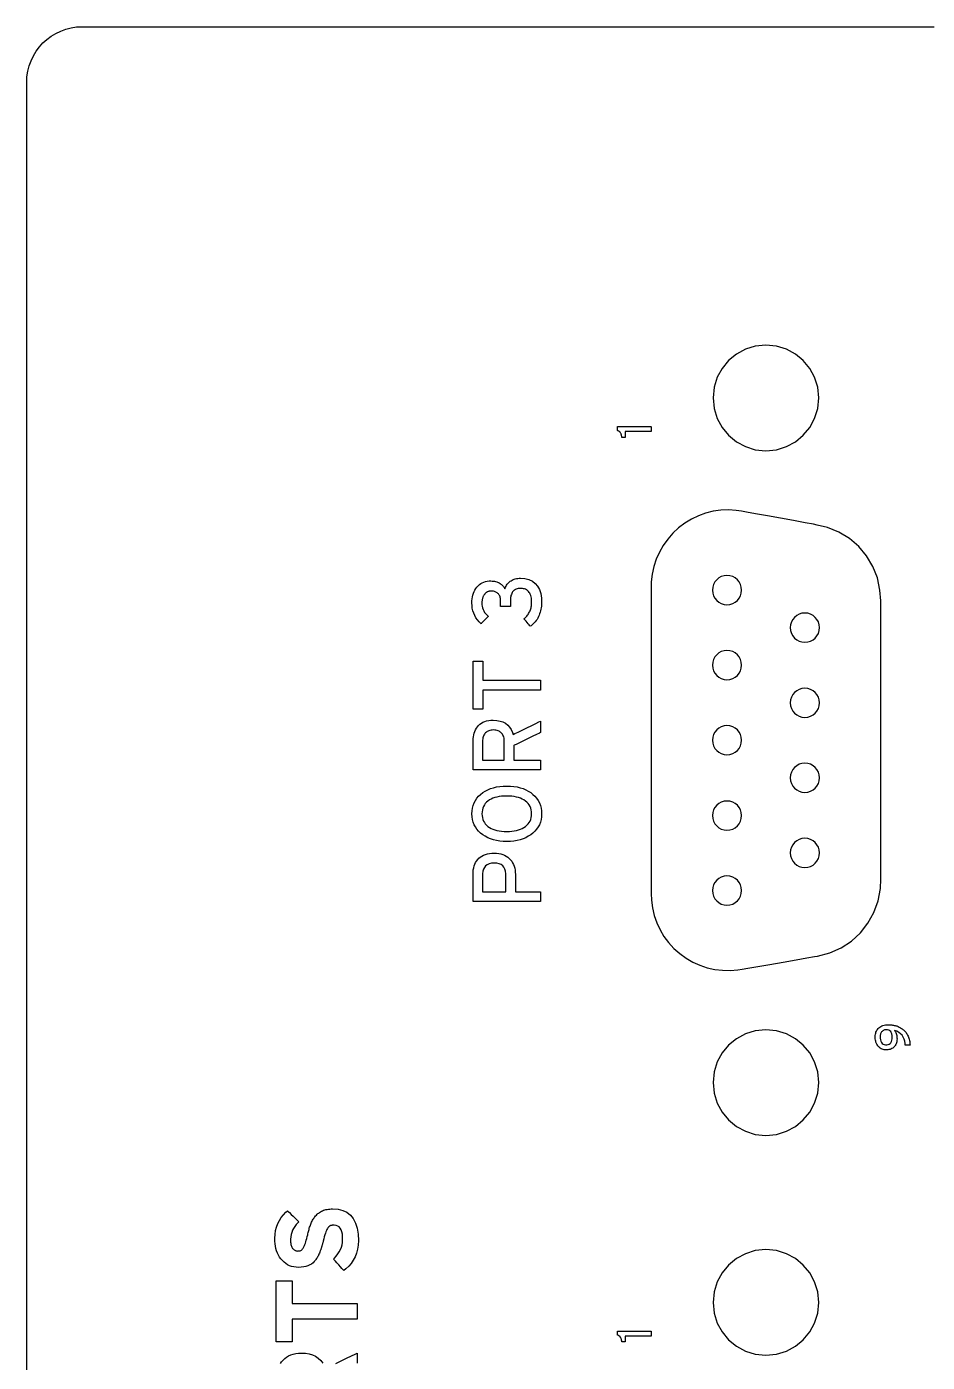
# Model space of a CAD drawing. Extents: x 1 to 47.7, y 0.2 to 35.
# Drawn here: x 31.778 to 33.073, y 17.591 to 19.51 of the extents above; entities that cross this region are included whole.
import ezdxf

# ---------------------------------------------------------------- set-up
doc = ezdxf.new("R2010")
doc.units = 0
doc.header["$MEASUREMENT"] = 0
doc.layers.add('8_0_____DWG', color=7, linetype='CONTINUOUS')

msp = doc.modelspace()

# ---------------------------------------------------------------- linework, layer by layer
at = {"layer": '8_0_____DWG'}
for points in [[(31.778, 17.536), (31.778, 17.6013), (31.778, 17.6656), (31.778, 17.7291), (31.778, 17.7915), (31.778, 17.8531), (31.778, 17.9136), (31.778, 17.9731), (31.778, 18.0317), (31.778, 18.0892), (31.778, 18.1457), (31.778, 18.2011), (31.778, 18.2555), (31.778, 18.3089), (31.778, 18.3612), (31.778, 18.4123), (31.778, 18.4624), (31.778, 18.5114), (31.778, 18.5592), (31.778, 18.6059), (31.778, 18.6515), (31.778, 18.6959), (31.778, 18.7391), (31.778, 18.7811), (31.778, 18.822), (31.778, 18.8616), (31.778, 18.9), (31.778, 18.9372), (31.778, 18.9731), (31.778, 19.0078), (31.778, 19.0411), (31.778, 19.0733), (31.778, 19.1041), (31.778, 19.1336), (31.778, 19.1618), (31.778, 19.1886), (31.778, 19.2141), (31.778, 19.2383), (31.778, 19.2611), (31.778, 19.2825), (31.778, 19.3025), (31.778, 19.3211), (31.778, 19.3383), (31.778, 19.354), (31.778, 19.3683), (31.778, 19.3812), (31.778, 19.3926), (31.778, 19.4025), (31.778, 19.4109), (31.778, 19.4178), (31.778, 19.4232), (31.778, 19.4271), (31.778, 19.4294), (31.778, 19.4302), (31.7784, 19.4384), (31.7796, 19.4463), (31.7816, 19.454), (31.7843, 19.4613), (31.7877, 19.4683), (31.7917, 19.4749), (31.7963, 19.4811), (31.8014, 19.4868), (31.8071, 19.4919), (31.8133, 19.4965), (31.8199, 19.5006), (31.8269, 19.5039), (31.8342, 19.5066), (31.8419, 19.5086), (31.8498, 19.5098), (31.858, 19.5102), (31.8584, 19.5102), (31.8595, 19.5102), (31.8614, 19.5102), (31.864, 19.5102), (31.8674, 19.5102), (31.8715, 19.5102), (31.8763, 19.5102), (31.8818, 19.5102), (31.8881, 19.5102), (31.895, 19.5102), (31.9027, 19.5102), (31.911, 19.5102), (31.92, 19.5102), (31.9298, 19.5102), (31.9401, 19.5102), (31.9512, 19.5102), (31.9629, 19.5102), (31.9753, 19.5102), (31.9884, 19.5102), (32.0021, 19.5102), (32.0164, 19.5102), (32.0314, 19.5102), (32.047, 19.5102), (32.0632, 19.5102), (32.08, 19.5102), (32.0975, 19.5102), (32.1155, 19.5102), (32.1342, 19.5102), (32.1534, 19.5102), (32.1732, 19.5102), (32.1937, 19.5102), (32.2146, 19.5102), (32.2362, 19.5102), (32.2583, 19.5102), (32.281, 19.5102), (32.3042, 19.5102), (32.3523, 19.5102), (32.4026, 19.5102), (32.4549, 19.5102), (32.5093, 19.5102), (32.5657, 19.5102), (32.624, 19.5102), (32.6842, 19.5102), (32.7462, 19.5102), (32.8101, 19.5102), (32.8757, 19.5102), (32.9431, 19.5102), (33.0121, 19.5102), (33.0827, 19.5102)], [(32.434, 18.5708), (32.517, 18.5708), (32.517, 18.5567), (32.434, 18.5567), (32.434, 18.5293), (32.4198, 18.5293), (32.4198, 18.5983), (32.434, 18.5983), (32.434, 18.5708)], [(32.1595, 17.6751), (32.2532, 17.6751), (32.2532, 17.6525), (32.1595, 17.6525), (32.1595, 17.62), (32.1366, 17.62), (32.1366, 17.7075), (32.1595, 17.7075), (32.1595, 17.6751)], [(32.1428, 17.5887), (32.1446, 17.5914), (32.1467, 17.5939), (32.1491, 17.5962), (32.1518, 17.5981), (32.1547, 17.5998), (32.1579, 17.6012), (32.1613, 17.6023), (32.165, 17.6031), (32.1689, 17.6036), (32.1731, 17.6039), (32.1788, 17.6036), (32.1841, 17.6028), (32.189, 17.6014), (32.1934, 17.5993), (32.1973, 17.5967), (32.2008, 17.5934), (32.2038, 17.5896)], [(32.2225, 17.5888), (32.2302, 17.5926), (32.2379, 17.5964), (32.2449, 17.5998), (32.2502, 17.6024), (32.253, 17.6038), (32.2532, 17.6035), (32.2532, 17.6014), (32.2532, 17.5981), (32.2532, 17.5939), (32.2532, 17.5894)]]:
    msp.add_lwpolyline(points, dxfattribs=at)
for points in [[(32.841, 19.0527), (32.8257, 19.0512), (32.8114, 19.0467), (32.7985, 19.0397), (32.7873, 19.0304), (32.778, 19.0192), (32.771, 19.0063), (32.7666, 18.992), (32.765, 18.9767), (32.7666, 18.9614), (32.771, 18.9471), (32.778, 18.9342), (32.7873, 18.923), (32.7985, 18.9137), (32.8114, 18.9067), (32.8257, 18.9023), (32.841, 18.9007), (32.8563, 18.9023), (32.8706, 18.9067), (32.8835, 18.9137), (32.8947, 18.923), (32.904, 18.9342), (32.911, 18.9471), (32.9155, 18.9614), (32.917, 18.9767), (32.9155, 18.992), (32.911, 19.0063), (32.904, 19.0192), (32.8947, 19.0304), (32.8835, 19.0397), (32.8706, 19.0467), (32.8563, 19.0512)], [(32.676, 18.9283), (32.6745, 18.9283), (32.6708, 18.9283), (32.6653, 18.9283), (32.659, 18.9283), (32.6525, 18.9283), (32.6465, 18.9283), (32.6418, 18.9283), (32.6391, 18.9283), (32.6387, 18.9282), (32.6387, 18.9276), (32.6387, 18.9266), (32.6387, 18.9252), (32.6387, 18.9238), (32.6387, 18.9224), (32.6387, 18.9211), (32.6387, 18.9203), (32.6387, 18.92), (32.6385, 18.92), (32.638, 18.92), (32.6373, 18.92), (32.6364, 18.92), (32.6355, 18.92), (32.6347, 18.92), (32.6341, 18.92), (32.6337, 18.92), (32.6336, 18.9204), (32.6336, 18.9212), (32.6334, 18.9221), (32.6333, 18.9229), (32.6331, 18.9236), (32.6328, 18.9243), (32.6326, 18.925), (32.6323, 18.9257), (32.632, 18.9263), (32.6316, 18.9269), (32.6312, 18.9275), (32.6308, 18.928), (32.6303, 18.9284), (32.6297, 18.9288), (32.6291, 18.9291), (32.6285, 18.9294), (32.6278, 18.9296), (32.6274, 18.9297), (32.6274, 18.9301), (32.6274, 18.9309), (32.6274, 18.9318), (32.6274, 18.9328), (32.6274, 18.9337), (32.6274, 18.9346), (32.6274, 18.9352), (32.6274, 18.9354), (32.6292, 18.9354), (32.6342, 18.9354), (32.6413, 18.9354), (32.6495, 18.9354), (32.658, 18.9354), (32.6658, 18.9354), (32.672, 18.9354), (32.6755, 18.9354), (32.676, 18.9353), (32.676, 18.9348), (32.676, 18.9339), (32.676, 18.9328), (32.676, 18.9315), (32.676, 18.9303), (32.676, 18.9293), (32.676, 18.9286)], [(32.9151, 18.1744), (32.9328, 18.179), (32.9492, 18.1864), (32.9639, 18.1961), (32.9768, 18.208), (32.9876, 18.2218), (32.9962, 18.2372), (33.0022, 18.2539), (33.0055, 18.2717), (33.006, 18.2852), (33.006, 18.3113), (33.006, 18.3593), (33.006, 18.4219), (33.006, 18.4912), (33.006, 18.5598), (33.006, 18.6201), (33.006, 18.6644), (33.006, 18.6851), (33.005, 18.7004), (33.0012, 18.7179), (32.9946, 18.7344), (32.9856, 18.7495), (32.9744, 18.7629), (32.9611, 18.7744), (32.946, 18.7837), (32.9294, 18.7905), (32.9149, 18.794), (32.9093, 18.7951), (32.8972, 18.7973), (32.8807, 18.8003), (32.862, 18.8037), (32.8431, 18.8071), (32.826, 18.8102), (32.8129, 18.8126), (32.8058, 18.8139), (32.7984, 18.815), (32.7872, 18.8157), (32.7761, 18.8153), (32.7651, 18.8137), (32.7543, 18.811), (32.7439, 18.8073), (32.7339, 18.8025), (32.7243, 18.7967), (32.7153, 18.7899), (32.707, 18.7823), (32.6997, 18.7739), (32.6932, 18.7648), (32.6878, 18.7552), (32.6833, 18.745), (32.6798, 18.7345), (32.6775, 18.7236), (32.6762, 18.7125), (32.676, 18.7029), (32.676, 18.6744), (32.676, 18.6216), (32.676, 18.5531), (32.676, 18.477), (32.676, 18.4017), (32.676, 18.3357), (32.676, 18.2871), (32.676, 18.2644), (32.6764, 18.2547), (32.6779, 18.2436), (32.6804, 18.2328), (32.6841, 18.2223), (32.6888, 18.2122), (32.6944, 18.2027), (32.7011, 18.1938), (32.7086, 18.1855), (32.717, 18.178), (32.7262, 18.1714), (32.7358, 18.1658), (32.746, 18.1612), (32.7565, 18.1577), (32.7673, 18.1553), (32.7783, 18.154), (32.7894, 18.1538), (32.8006, 18.1547), (32.8066, 18.1556), (32.8151, 18.1571), (32.8292, 18.1595), (32.8468, 18.1626), (32.8658, 18.1659), (32.8843, 18.169), (32.9, 18.1718), (32.911, 18.1737)], [(32.4881, 18.7176), (32.4945, 18.717), (32.5002, 18.7156), (32.5051, 18.7133), (32.5093, 18.7101), (32.5126, 18.7061), (32.5153, 18.7011), (32.5171, 18.6954), (32.5182, 18.6887), (32.5185, 18.682), (32.5184, 18.6797), (32.5182, 18.6774), (32.5179, 18.6752), (32.5175, 18.673), (32.517, 18.6708), (32.5163, 18.6686), (32.5156, 18.6665), (32.5148, 18.6644), (32.5139, 18.6623), (32.5129, 18.6603), (32.5118, 18.6584), (32.5106, 18.6566), (32.5093, 18.6549), (32.5079, 18.6533), (32.5065, 18.6518), (32.505, 18.6504), (32.5034, 18.6491), (32.5023, 18.6485), (32.5017, 18.6491), (32.5007, 18.6504), (32.4993, 18.652), (32.4977, 18.6538), (32.4961, 18.6556), (32.4947, 18.6572), (32.4936, 18.6584), (32.4931, 18.6591), (32.4937, 18.6598), (32.4949, 18.6608), (32.496, 18.662), (32.497, 18.6631), (32.498, 18.6643), (32.4989, 18.6655), (32.4997, 18.6668), (32.5005, 18.6681), (32.5012, 18.6694), (32.5018, 18.6708), (32.5023, 18.6722), (32.5028, 18.6736), (32.5032, 18.675), (32.5035, 18.6764), (32.5038, 18.6778), (32.504, 18.6793), (32.5041, 18.6807), (32.5041, 18.6821), (32.5041, 18.6844), (32.5039, 18.6868), (32.5037, 18.6889), (32.5033, 18.6909), (32.5028, 18.6927), (32.5022, 18.6944), (32.5015, 18.6959), (32.5007, 18.6972), (32.4998, 18.6983), (32.4988, 18.6993), (32.4977, 18.7002), (32.4966, 18.7009), (32.4954, 18.7016), (32.494, 18.7021), (32.4926, 18.7025), (32.4911, 18.7027), (32.4895, 18.7029), (32.4878, 18.7029), (32.4862, 18.7028), (32.4847, 18.7026), (32.4832, 18.7023), (32.4819, 18.7018), (32.4807, 18.7013), (32.4795, 18.7006), (32.4785, 18.6998), (32.4775, 18.6989), (32.4767, 18.6979), (32.476, 18.6968), (32.4754, 18.6956), (32.4749, 18.6943), (32.4744, 18.6929), (32.474, 18.6915), (32.4738, 18.69), (32.4736, 18.6885), (32.4735, 18.6868), (32.4735, 18.6858), (32.4735, 18.6852), (32.4735, 18.6842), (32.4735, 18.6829), (32.4735, 18.6814), (32.4735, 18.68), (32.4735, 18.6787), (32.4735, 18.6776), (32.4735, 18.6771), (32.4733, 18.677), (32.4723, 18.677), (32.4706, 18.677), (32.4685, 18.677), (32.4661, 18.677), (32.4638, 18.677), (32.4617, 18.677), (32.4602, 18.677), (32.4594, 18.677), (32.4594, 18.6772), (32.4594, 18.6779), (32.4594, 18.679), (32.4594, 18.6803), (32.4594, 18.6818), (32.4594, 18.6832), (32.4594, 18.6844), (32.4594, 18.6853), (32.4594, 18.6857), (32.4593, 18.687), (32.4592, 18.6884), (32.459, 18.6897), (32.4586, 18.6909), (32.4582, 18.6921), (32.4576, 18.6931), (32.457, 18.6941), (32.4562, 18.695), (32.4554, 18.6958), (32.4545, 18.6965), (32.4536, 18.6971), (32.4526, 18.6976), (32.4516, 18.6981), (32.4505, 18.6984), (32.4494, 18.6987), (32.4483, 18.6989), (32.4471, 18.699), (32.4459, 18.699), (32.4455, 18.699), (32.445, 18.699), (32.4445, 18.6989), (32.444, 18.6989), (32.4435, 18.6988), (32.443, 18.6987), (32.4424, 18.6986), (32.4419, 18.6985), (32.4414, 18.6983), (32.4408, 18.6981), (32.4403, 18.6978), (32.4398, 18.6975), (32.4393, 18.6972), (32.4388, 18.6969), (32.4384, 18.6965), (32.4379, 18.6961), (32.4375, 18.6957), (32.437, 18.6952), (32.4366, 18.6947), (32.4361, 18.6942), (32.4357, 18.6936), (32.4353, 18.693), (32.4349, 18.6924), (32.4346, 18.6918), (32.4343, 18.6911), (32.4339, 18.6903), (32.4337, 18.6896), (32.4334, 18.6887), (32.4332, 18.6878), (32.433, 18.6869), (32.4329, 18.6859), (32.4328, 18.6849), (32.4327, 18.6839), (32.4326, 18.6828), (32.4326, 18.6816), (32.4327, 18.6795), (32.433, 18.6772), (32.4335, 18.6749), (32.4342, 18.6727), (32.4352, 18.6706), (32.4364, 18.6685), (32.4378, 18.6666), (32.4395, 18.6647), (32.4414, 18.6629), (32.4414, 18.6624), (32.4405, 18.6615), (32.4391, 18.6601), (32.4375, 18.6584), (32.4358, 18.6567), (32.4341, 18.655), (32.4327, 18.6536), (32.4317, 18.6526), (32.4314, 18.6522), (32.4286, 18.6549), (32.4261, 18.6578), (32.424, 18.6608), (32.4222, 18.664), (32.4208, 18.6673), (32.4196, 18.6707), (32.4188, 18.6744), (32.4184, 18.6781), (32.4182, 18.6819), (32.4183, 18.6849), (32.4186, 18.6879), (32.4191, 18.6906), (32.4197, 18.6933), (32.4205, 18.6959), (32.4215, 18.6983), (32.4226, 18.7006), (32.4239, 18.7028), (32.4254, 18.7049), (32.4271, 18.7068), (32.4289, 18.7084), (32.4309, 18.7099), (32.433, 18.7111), (32.4353, 18.712), (32.4377, 18.7128), (32.4403, 18.7133), (32.443, 18.7136), (32.4454, 18.7136), (32.4473, 18.7135), (32.449, 18.7133), (32.4507, 18.7131), (32.4523, 18.7127), (32.4538, 18.7123), (32.4551, 18.7119), (32.4564, 18.7113), (32.4576, 18.7107), (32.4587, 18.71), (32.4598, 18.7092), (32.4608, 18.7084), (32.4617, 18.7075), (32.4626, 18.7066), (32.4635, 18.7057), (32.4643, 18.7047), (32.465, 18.7036), (32.4657, 18.7025), (32.4662, 18.7033), (32.4667, 18.7048), (32.4673, 18.7062), (32.4681, 18.7075), (32.4689, 18.7088), (32.4698, 18.71), (32.4708, 18.7111), (32.472, 18.7121), (32.4732, 18.7131), (32.4745, 18.714), (32.4759, 18.7148), (32.4773, 18.7155), (32.4789, 18.7161), (32.4806, 18.7166), (32.4823, 18.717), (32.4841, 18.7173), (32.4861, 18.7175)], [(32.785, 18.7215), (32.7808, 18.7211), (32.7768, 18.7199), (32.7733, 18.7179), (32.7702, 18.7154), (32.7676, 18.7123), (32.7657, 18.7087), (32.7644, 18.7048), (32.764, 18.7005), (32.7644, 18.6963), (32.7657, 18.6924), (32.7676, 18.6888), (32.7702, 18.6857), (32.7733, 18.6831), (32.7768, 18.6812), (32.7808, 18.6799), (32.785, 18.6795), (32.7892, 18.6799), (32.7932, 18.6812), (32.7967, 18.6831), (32.7999, 18.6857), (32.8024, 18.6888), (32.8044, 18.6924), (32.8056, 18.6963), (32.806, 18.7005), (32.8056, 18.7048), (32.8044, 18.7087), (32.8024, 18.7123), (32.7999, 18.7154), (32.7967, 18.7179), (32.7932, 18.7199), (32.7892, 18.7211)], [(32.897, 18.6675), (32.8928, 18.6671), (32.8888, 18.6658), (32.8853, 18.6639), (32.8822, 18.6613), (32.8796, 18.6582), (32.8777, 18.6547), (32.8764, 18.6507), (32.876, 18.6465), (32.8764, 18.6423), (32.8777, 18.6383), (32.8796, 18.6348), (32.8822, 18.6316), (32.8853, 18.6291), (32.8888, 18.6272), (32.8928, 18.6259), (32.897, 18.6255), (32.9012, 18.6259), (32.9052, 18.6272), (32.9087, 18.6291), (32.9119, 18.6316), (32.9144, 18.6348), (32.9164, 18.6383), (32.9176, 18.6423), (32.918, 18.6465), (32.9176, 18.6507), (32.9164, 18.6547), (32.9144, 18.6582), (32.9119, 18.6613), (32.9087, 18.6639), (32.9052, 18.6658), (32.9012, 18.6671)], [(32.785, 18.6137), (32.7808, 18.6133), (32.7768, 18.6121), (32.7733, 18.6101), (32.7702, 18.6075), (32.7676, 18.6044), (32.7657, 18.6009), (32.7644, 18.5969), (32.764, 18.5927), (32.7644, 18.5885), (32.7657, 18.5845), (32.7676, 18.5809), (32.7702, 18.5778), (32.7733, 18.5753), (32.7768, 18.5733), (32.7808, 18.5721), (32.785, 18.5717), (32.7892, 18.5721), (32.7932, 18.5733), (32.7967, 18.5753), (32.7999, 18.5778), (32.8024, 18.5809), (32.8044, 18.5845), (32.8056, 18.5885), (32.806, 18.5927), (32.8056, 18.5969), (32.8044, 18.6009), (32.8024, 18.6044), (32.7999, 18.6075), (32.7967, 18.6101), (32.7932, 18.6121), (32.7892, 18.6133)], [(32.897, 18.5594), (32.8928, 18.559), (32.8888, 18.5578), (32.8853, 18.5558), (32.8822, 18.5533), (32.8796, 18.5502), (32.8777, 18.5466), (32.8764, 18.5427), (32.876, 18.5384), (32.8764, 18.5342), (32.8777, 18.5302), (32.8796, 18.5267), (32.8822, 18.5236), (32.8853, 18.521), (32.8888, 18.5191), (32.8928, 18.5178), (32.897, 18.5174), (32.9012, 18.5178), (32.9052, 18.5191), (32.9087, 18.521), (32.9119, 18.5236), (32.9144, 18.5267), (32.9164, 18.5302), (32.9176, 18.5342), (32.918, 18.5384), (32.9176, 18.5427), (32.9164, 18.5466), (32.9144, 18.5502), (32.9119, 18.5533), (32.9087, 18.5558), (32.9052, 18.5578), (32.9012, 18.559)], [(32.4488, 18.5136), (32.454, 18.5132), (32.4587, 18.5123), (32.4628, 18.5109), (32.4665, 18.509), (32.4697, 18.5065), (32.4724, 18.5034), (32.4747, 18.4999), (32.4764, 18.4958), (32.4774, 18.493), (32.4799, 18.4942), (32.4845, 18.4964), (32.4906, 18.4993), (32.4974, 18.5026), (32.5042, 18.5059), (32.5101, 18.5088), (32.5146, 18.511), (32.5168, 18.512), (32.517, 18.5118), (32.517, 18.5104), (32.517, 18.5082), (32.517, 18.5056), (32.517, 18.5028), (32.517, 18.5001), (32.517, 18.4978), (32.517, 18.4963), (32.5169, 18.4958), (32.5153, 18.495), (32.5113, 18.4931), (32.5057, 18.4904), (32.4992, 18.4872), (32.4926, 18.484), (32.4866, 18.4811), (32.4818, 18.4787), (32.4789, 18.4774), (32.4785, 18.477), (32.4785, 18.4756), (32.4785, 18.473), (32.4785, 18.4697), (32.4785, 18.466), (32.4785, 18.4624), (32.4785, 18.4593), (32.4785, 18.457), (32.4785, 18.4559), (32.4795, 18.4559), (32.4829, 18.4559), (32.4881, 18.4559), (32.4944, 18.4559), (32.5011, 18.4559), (32.5073, 18.4559), (32.5126, 18.4559), (32.516, 18.4559), (32.517, 18.4559), (32.517, 18.4552), (32.517, 18.4537), (32.517, 18.4516), (32.517, 18.4493), (32.517, 18.4469), (32.517, 18.4448), (32.517, 18.4431), (32.517, 18.4422), (32.5158, 18.4421), (32.5087, 18.4421), (32.4966, 18.4421), (32.4813, 18.4421), (32.4645, 18.4421), (32.4482, 18.4421), (32.4341, 18.4421), (32.424, 18.4421), (32.4198, 18.4421), (32.4198, 18.4433), (32.4198, 18.4472), (32.4198, 18.453), (32.4198, 18.4598), (32.4198, 18.4669), (32.4198, 18.4736), (32.4198, 18.4791), (32.4198, 18.4825), (32.4198, 18.4841), (32.4199, 18.487), (32.4203, 18.4898), (32.4208, 18.4924), (32.4215, 18.495), (32.4224, 18.4974), (32.4234, 18.4997), (32.4247, 18.5019), (32.4261, 18.504), (32.4278, 18.506), (32.4297, 18.5077), (32.4318, 18.5093), (32.4341, 18.5106), (32.4366, 18.5116), (32.4393, 18.5125), (32.4423, 18.5131), (32.4454, 18.5135)], [(32.785, 18.5057), (32.7808, 18.5053), (32.7768, 18.5041), (32.7733, 18.5021), (32.7702, 18.4996), (32.7676, 18.4965), (32.7657, 18.4929), (32.7644, 18.4889), (32.764, 18.4847), (32.7644, 18.4805), (32.7657, 18.4765), (32.7676, 18.473), (32.7702, 18.4699), (32.7733, 18.4673), (32.7768, 18.4654), (32.7808, 18.4641), (32.785, 18.4637), (32.7892, 18.4641), (32.7932, 18.4654), (32.7967, 18.4673), (32.7999, 18.4699), (32.8024, 18.473), (32.8044, 18.4765), (32.8056, 18.4805), (32.806, 18.4847), (32.8056, 18.4889), (32.8044, 18.4929), (32.8024, 18.4965), (32.7999, 18.4996), (32.7967, 18.5021), (32.7932, 18.5041), (32.7892, 18.5053)], [(32.4492, 18.4994), (32.4474, 18.4993), (32.4458, 18.4991), (32.4442, 18.4988), (32.4427, 18.4983), (32.4414, 18.4978), (32.4401, 18.4971), (32.439, 18.4963), (32.4379, 18.4955), (32.437, 18.4944), (32.4362, 18.4933), (32.4354, 18.4921), (32.4348, 18.4908), (32.4343, 18.4895), (32.4339, 18.488), (32.4337, 18.4865), (32.4335, 18.4848), (32.4335, 18.4833), (32.4335, 18.482), (32.4335, 18.4789), (32.4335, 18.4747), (32.4335, 18.47), (32.4335, 18.4652), (32.4335, 18.4608), (32.4335, 18.4576), (32.4335, 18.456), (32.4341, 18.4559), (32.4368, 18.4559), (32.4411, 18.4559), (32.4464, 18.4559), (32.4519, 18.4559), (32.4571, 18.4559), (32.4614, 18.4559), (32.4642, 18.4559), (32.4648, 18.456), (32.4648, 18.4576), (32.4648, 18.4608), (32.4648, 18.4652), (32.4648, 18.47), (32.4648, 18.4747), (32.4648, 18.4789), (32.4648, 18.482), (32.4648, 18.4833), (32.4648, 18.4848), (32.4646, 18.4864), (32.4644, 18.4879), (32.464, 18.4894), (32.4635, 18.4907), (32.4629, 18.492), (32.4622, 18.4932), (32.4614, 18.4943), (32.4605, 18.4953), (32.4595, 18.4962), (32.4584, 18.497), (32.4572, 18.4977), (32.4558, 18.4983), (32.4543, 18.4987), (32.4528, 18.4991), (32.4511, 18.4993)], [(32.897, 18.4517), (32.8928, 18.4513), (32.8888, 18.4501), (32.8853, 18.4481), (32.8822, 18.4455), (32.8796, 18.4424), (32.8777, 18.4389), (32.8764, 18.4349), (32.876, 18.4307), (32.8764, 18.4265), (32.8777, 18.4225), (32.8796, 18.4189), (32.8822, 18.4158), (32.8853, 18.4133), (32.8888, 18.4113), (32.8928, 18.4101), (32.897, 18.4097), (32.9012, 18.4101), (32.9052, 18.4113), (32.9087, 18.4133), (32.9119, 18.4158), (32.9144, 18.4189), (32.9164, 18.4225), (32.9176, 18.4265), (32.918, 18.4307), (32.9176, 18.4349), (32.9164, 18.4389), (32.9144, 18.4424), (32.9119, 18.4455), (32.9087, 18.4481), (32.9052, 18.4501), (32.9012, 18.4513)], [(32.4683, 18.4189), (32.4735, 18.4187), (32.4784, 18.4182), (32.4831, 18.4175), (32.4875, 18.4164), (32.4917, 18.4151), (32.4956, 18.4135), (32.4993, 18.4116), (32.5027, 18.4094), (32.5059, 18.4069), (32.5088, 18.4042), (32.5113, 18.4012), (32.5134, 18.3981), (32.5152, 18.3947), (32.5166, 18.3911), (32.5176, 18.3872), (32.5182, 18.3832), (32.5185, 18.3789), (32.5182, 18.3747), (32.5176, 18.3707), (32.5166, 18.3669), (32.5152, 18.3633), (32.5134, 18.36), (32.5113, 18.3569), (32.5088, 18.354), (32.5059, 18.3513), (32.5027, 18.3488), (32.4993, 18.3466), (32.4956, 18.3446), (32.4917, 18.343), (32.4875, 18.3416), (32.4831, 18.3405), (32.4784, 18.3398), (32.4735, 18.3393), (32.4683, 18.3391), (32.4632, 18.3393), (32.4582, 18.3398), (32.4535, 18.3405), (32.4491, 18.3416), (32.4449, 18.343), (32.4409, 18.3446), (32.4372, 18.3466), (32.4338, 18.3488), (32.4306, 18.3513), (32.4277, 18.354), (32.4253, 18.3569), (32.4232, 18.36), (32.4214, 18.3633), (32.4201, 18.3669), (32.4191, 18.3707), (32.4185, 18.3747), (32.4182, 18.3789), (32.4185, 18.3832), (32.4191, 18.3872), (32.4201, 18.3911), (32.4214, 18.3947), (32.4232, 18.3981), (32.4253, 18.4012), (32.4277, 18.4042), (32.4306, 18.4069), (32.4338, 18.4094), (32.4372, 18.4116), (32.4409, 18.4135), (32.4449, 18.4151), (32.4491, 18.4164), (32.4535, 18.4175), (32.4582, 18.4182), (32.4632, 18.4187)], [(32.4683, 18.4045), (32.4645, 18.4044), (32.4609, 18.4041), (32.4575, 18.4037), (32.4542, 18.4031), (32.4512, 18.4023), (32.4484, 18.4013), (32.4457, 18.4001), (32.4433, 18.3988), (32.4411, 18.3973), (32.4392, 18.3956), (32.4375, 18.3937), (32.4361, 18.3917), (32.4349, 18.3894), (32.434, 18.3871), (32.4333, 18.3845), (32.4329, 18.3818), (32.4327, 18.3789), (32.4329, 18.3761), (32.4333, 18.3734), (32.434, 18.3709), (32.4349, 18.3686), (32.4361, 18.3664), (32.4375, 18.3644), (32.4392, 18.3625), (32.4411, 18.3608), (32.4433, 18.3593), (32.4457, 18.3579), (32.4484, 18.3568), (32.4512, 18.3558), (32.4542, 18.3549), (32.4575, 18.3543), (32.4609, 18.3538), (32.4645, 18.3536), (32.4683, 18.3535), (32.4721, 18.3536), (32.4757, 18.3538), (32.4791, 18.3543), (32.4823, 18.3549), (32.4853, 18.3558), (32.4881, 18.3568), (32.4907, 18.3579), (32.4931, 18.3593), (32.4953, 18.3608), (32.4974, 18.3625), (32.4991, 18.3644), (32.5006, 18.3664), (32.5018, 18.3686), (32.5028, 18.3709), (32.5035, 18.3734), (32.5039, 18.3761), (32.504, 18.3789), (32.5039, 18.3818), (32.5035, 18.3845), (32.5028, 18.3871), (32.5018, 18.3894), (32.5006, 18.3917), (32.4991, 18.3937), (32.4974, 18.3956), (32.4953, 18.3973), (32.4931, 18.3988), (32.4907, 18.4001), (32.4881, 18.4013), (32.4853, 18.4023), (32.4823, 18.4031), (32.4791, 18.4037), (32.4757, 18.4041), (32.4721, 18.4044)], [(32.785, 18.3973), (32.7808, 18.3969), (32.7768, 18.3957), (32.7733, 18.3937), (32.7702, 18.3912), (32.7676, 18.3881), (32.7657, 18.3845), (32.7644, 18.3806), (32.764, 18.3763), (32.7644, 18.3721), (32.7657, 18.3682), (32.7676, 18.3646), (32.7702, 18.3615), (32.7733, 18.3589), (32.7768, 18.357), (32.7808, 18.3558), (32.785, 18.3553), (32.7892, 18.3558), (32.7932, 18.357), (32.7967, 18.3589), (32.7999, 18.3615), (32.8024, 18.3646), (32.8044, 18.3682), (32.8056, 18.3721), (32.806, 18.3763), (32.8056, 18.3806), (32.8044, 18.3845), (32.8024, 18.3881), (32.7999, 18.3912), (32.7967, 18.3937), (32.7932, 18.3957), (32.7892, 18.3969)], [(32.897, 18.3437), (32.8928, 18.3433), (32.8888, 18.3421), (32.8853, 18.3401), (32.8822, 18.3376), (32.8796, 18.3345), (32.8777, 18.3309), (32.8764, 18.327), (32.876, 18.3227), (32.8764, 18.3185), (32.8777, 18.3146), (32.8796, 18.311), (32.8822, 18.3079), (32.8853, 18.3053), (32.8888, 18.3034), (32.8928, 18.3021), (32.897, 18.3017), (32.9012, 18.3021), (32.9052, 18.3034), (32.9087, 18.3053), (32.9119, 18.3079), (32.9144, 18.311), (32.9164, 18.3146), (32.9176, 18.3185), (32.918, 18.3227), (32.9176, 18.327), (32.9164, 18.3309), (32.9144, 18.3345), (32.9119, 18.3376), (32.9087, 18.3401), (32.9052, 18.3421), (32.9012, 18.3433)], [(32.4502, 18.3226), (32.4536, 18.3224), (32.4568, 18.322), (32.4598, 18.3214), (32.4626, 18.3206), (32.4652, 18.3195), (32.4676, 18.3182), (32.4699, 18.3167), (32.4719, 18.3149), (32.4737, 18.3129), (32.4754, 18.3108), (32.4768, 18.3085), (32.478, 18.3061), (32.4789, 18.3035), (32.4797, 18.3008), (32.4803, 18.2979), (32.4806, 18.2949), (32.4807, 18.2917), (32.4807, 18.2906), (32.4807, 18.2883), (32.4807, 18.2848), (32.4807, 18.2807), (32.4807, 18.2764), (32.4807, 18.2724), (32.4807, 18.2692), (32.4807, 18.2672), (32.4809, 18.2667), (32.4831, 18.2667), (32.4874, 18.2667), (32.4929, 18.2667), (32.4992, 18.2667), (32.5054, 18.2667), (32.5109, 18.2667), (32.5149, 18.2667), (32.5169, 18.2667), (32.517, 18.2664), (32.517, 18.2652), (32.517, 18.2633), (32.517, 18.261), (32.517, 18.2586), (32.517, 18.2563), (32.517, 18.2545), (32.517, 18.2532), (32.5168, 18.2529), (32.5116, 18.2529), (32.5007, 18.2529), (32.486, 18.2529), (32.4693, 18.2529), (32.4525, 18.2529), (32.4375, 18.2529), (32.4261, 18.2529), (32.4202, 18.2529), (32.4198, 18.2536), (32.4198, 18.2568), (32.4198, 18.262), (32.4198, 18.2684), (32.4198, 18.2753), (32.4198, 18.2819), (32.4198, 18.2874), (32.4198, 18.2911), (32.4198, 18.2926), (32.4199, 18.2957), (32.4202, 18.2986), (32.4208, 18.3013), (32.4215, 18.304), (32.4224, 18.3064), (32.4236, 18.3088), (32.4249, 18.311), (32.4265, 18.3131), (32.4283, 18.315), (32.4303, 18.3168), (32.4325, 18.3183), (32.4349, 18.3196), (32.4376, 18.3206), (32.4404, 18.3214), (32.4435, 18.322), (32.4467, 18.3224)], [(32.4502, 18.3082), (32.4464, 18.3079), (32.4431, 18.3071), (32.4403, 18.3058), (32.4379, 18.3042), (32.4361, 18.302), (32.4347, 18.2994), (32.4339, 18.2963), (32.4335, 18.2928), (32.4335, 18.2914), (32.4335, 18.2889), (32.4335, 18.2852), (32.4335, 18.2808), (32.4335, 18.2762), (32.4335, 18.272), (32.4335, 18.2687), (32.4335, 18.2669), (32.434, 18.2667), (32.4368, 18.2667), (32.4415, 18.2667), (32.4472, 18.2667), (32.4533, 18.2667), (32.4591, 18.2667), (32.4637, 18.2667), (32.4665, 18.2667), (32.467, 18.2669), (32.467, 18.2687), (32.467, 18.272), (32.467, 18.2762), (32.467, 18.2808), (32.467, 18.2852), (32.467, 18.2889), (32.467, 18.2914), (32.467, 18.2928), (32.4666, 18.2964), (32.4657, 18.2995), (32.4643, 18.3022), (32.4625, 18.3043), (32.4601, 18.306), (32.4573, 18.3072), (32.454, 18.308)], [(32.785, 18.2897), (32.7808, 18.2892), (32.7768, 18.288), (32.7733, 18.2861), (32.7702, 18.2835), (32.7676, 18.2804), (32.7657, 18.2768), (32.7644, 18.2729), (32.764, 18.2687), (32.7644, 18.2644), (32.7657, 18.2605), (32.7676, 18.2569), (32.7702, 18.2538), (32.7733, 18.2513), (32.7768, 18.2493), (32.7808, 18.2481), (32.785, 18.2477), (32.7892, 18.2481), (32.7932, 18.2493), (32.7967, 18.2513), (32.7999, 18.2538), (32.8024, 18.2569), (32.8044, 18.2605), (32.8056, 18.2644), (32.806, 18.2687), (32.8056, 18.2729), (32.8044, 18.2768), (32.8024, 18.2804), (32.7999, 18.2835), (32.7967, 18.2861), (32.7932, 18.288), (32.7892, 18.2892)], [(32.841, 18.0687), (32.8257, 18.0672), (32.8114, 18.0627), (32.7985, 18.0557), (32.7873, 18.0464), (32.778, 18.0352), (32.771, 18.0223), (32.7666, 18.008), (32.765, 17.9927), (32.7666, 17.9774), (32.771, 17.9631), (32.778, 17.9502), (32.7873, 17.939), (32.7985, 17.9297), (32.8114, 17.9227), (32.8257, 17.9182), (32.841, 17.9167), (32.8563, 17.9182), (32.8706, 17.9227), (32.8835, 17.9297), (32.8947, 17.939), (32.904, 17.9502), (32.911, 17.9631), (32.9155, 17.9774), (32.917, 17.9927), (32.9155, 18.008), (32.911, 18.0223), (32.904, 18.0352), (32.8947, 18.0464), (32.8835, 18.0557), (32.8706, 18.0627), (32.8563, 18.0672)], [(33.0175, 18.0758), (33.0186, 18.0758), (33.0197, 18.0757), (33.0208, 18.0756), (33.022, 18.0755), (33.0231, 18.0754), (33.0243, 18.0752), (33.0254, 18.0749), (33.0266, 18.0747), (33.0278, 18.0743), (33.029, 18.074), (33.0302, 18.0735), (33.0313, 18.0731), (33.0325, 18.0725), (33.0336, 18.0719), (33.0347, 18.0713), (33.0358, 18.0706), (33.0369, 18.0699), (33.038, 18.0691), (33.039, 18.0683), (33.0399, 18.0674), (33.0408, 18.0665), (33.0417, 18.0654), (33.0425, 18.0644), (33.0433, 18.0632), (33.0441, 18.062), (33.0447, 18.0608), (33.0454, 18.0594), (33.046, 18.058), (33.0465, 18.0565), (33.047, 18.055), (33.0474, 18.0533), (33.0477, 18.0517), (33.0479, 18.0499), (33.0481, 18.0481), (33.0482, 18.0466), (33.0479, 18.0466), (33.0471, 18.0466), (33.0461, 18.0466), (33.0449, 18.0466), (33.0438, 18.0466), (33.0427, 18.0466), (33.0419, 18.0466), (33.0414, 18.0466), (33.0412, 18.0486), (33.0407, 18.0521), (33.0398, 18.0552), (33.0384, 18.0581), (33.0367, 18.0606), (33.0347, 18.0629), (33.0322, 18.0648), (33.0293, 18.0664), (33.0261, 18.0677), (33.0263, 18.067), (33.0271, 18.0658), (33.0277, 18.0646), (33.0283, 18.0633), (33.0287, 18.0619), (33.0291, 18.0603), (33.0293, 18.0587), (33.0294, 18.057), (33.0295, 18.0553), (33.0294, 18.0538), (33.0292, 18.0524), (33.029, 18.051), (33.0286, 18.0497), (33.0281, 18.0484), (33.0276, 18.0472), (33.0269, 18.0461), (33.0262, 18.045), (33.0253, 18.0439), (33.0243, 18.043), (33.0233, 18.0421), (33.0221, 18.0414), (33.0208, 18.0408), (33.0194, 18.0404), (33.0179, 18.04), (33.0163, 18.0398), (33.0146, 18.0397), (33.0129, 18.0397), (33.0111, 18.0399), (33.0095, 18.0403), (33.008, 18.0407), (33.0066, 18.0413), (33.0053, 18.0421), (33.0042, 18.043), (33.0031, 18.044), (33.0021, 18.0452), (33.0012, 18.0464), (33.0004, 18.0477), (32.9998, 18.049), (32.9992, 18.0505), (32.9988, 18.052), (32.9984, 18.0536), (32.9982, 18.0553), (32.9981, 18.057), (32.9981, 18.0588), (32.9982, 18.0605), (32.9984, 18.0621), (32.9988, 18.0637), (32.9992, 18.0651), (32.9998, 18.0665), (33.0005, 18.0679), (33.0013, 18.0691), (33.0023, 18.0703), (33.0034, 18.0714), (33.0046, 18.0724), (33.006, 18.0733), (33.0075, 18.074), (33.0092, 18.0746), (33.011, 18.0751), (33.013, 18.0755), (33.0152, 18.0757)], [(33.0141, 18.0686), (33.0132, 18.0686), (33.0123, 18.0685), (33.0115, 18.0683), (33.0107, 18.068), (33.0099, 18.0676), (33.0092, 18.0672), (33.0086, 18.0666), (33.0079, 18.066), (33.0073, 18.0654), (33.0068, 18.0646), (33.0063, 18.0638), (33.0059, 18.0628), (33.0056, 18.0618), (33.0054, 18.0608), (33.0052, 18.0596), (33.0051, 18.0584), (33.0052, 18.0563), (33.0055, 18.054), (33.0061, 18.052), (33.007, 18.0503), (33.0081, 18.049), (33.0094, 18.0479), (33.011, 18.0472), (33.0129, 18.0469), (33.0149, 18.0468), (33.0168, 18.0472), (33.0184, 18.0478), (33.0197, 18.0487), (33.0208, 18.05), (33.0217, 18.0515), (33.0222, 18.0534), (33.0226, 18.0555), (33.0226, 18.058), (33.0224, 18.0605), (33.022, 18.0626), (33.0213, 18.0644), (33.0204, 18.0659), (33.0192, 18.067), (33.0177, 18.0679), (33.016, 18.0684)], [(32.2179, 17.8111), (32.2257, 17.8106), (32.2325, 17.809), (32.2384, 17.8062), (32.2434, 17.8022), (32.2475, 17.7971), (32.2508, 17.7908), (32.2531, 17.7834), (32.2546, 17.7748), (32.255, 17.7656), (32.2546, 17.7591), (32.2536, 17.7531), (32.2521, 17.7474), (32.2501, 17.7421), (32.2476, 17.7373), (32.2445, 17.7328), (32.241, 17.7287), (32.2369, 17.725), (32.2338, 17.7228), (32.233, 17.7237), (32.2313, 17.7255), (32.2291, 17.7279), (32.2267, 17.7306), (32.2241, 17.7334), (32.2219, 17.7359), (32.2201, 17.7378), (32.2191, 17.7389), (32.2204, 17.7404), (32.2231, 17.7433), (32.2255, 17.7463), (32.2275, 17.7494), (32.2292, 17.7526), (32.2305, 17.7559), (32.2315, 17.7594), (32.2321, 17.7629), (32.2323, 17.7666), (32.2323, 17.7707), (32.2319, 17.7746), (32.2312, 17.778), (32.2302, 17.7808), (32.2289, 17.7832), (32.2272, 17.7851), (32.2252, 17.7864), (32.2228, 17.7873), (32.2202, 17.7877), (32.2191, 17.7877), (32.2184, 17.7876), (32.2178, 17.7876), (32.2172, 17.7875), (32.2166, 17.7874), (32.216, 17.7873), (32.2155, 17.7872), (32.215, 17.787), (32.2145, 17.7869), (32.214, 17.7866), (32.2136, 17.7863), (32.2131, 17.7859), (32.2127, 17.7855), (32.2122, 17.7851), (32.2118, 17.7847), (32.2114, 17.7842), (32.211, 17.7837), (32.2105, 17.783), (32.2098, 17.7817), (32.209, 17.7801), (32.2083, 17.7782), (32.2075, 17.7761), (32.2067, 17.7737), (32.2059, 17.771), (32.2051, 17.7681), (32.2044, 17.7649), (32.2037, 17.7622), (32.2035, 17.7613), (32.2033, 17.7605), (32.203, 17.7596), (32.2028, 17.7588), (32.2025, 17.758), (32.2023, 17.7572), (32.202, 17.7564), (32.2017, 17.7556), (32.2015, 17.7548), (32.2012, 17.754), (32.201, 17.7532), (32.2008, 17.7525), (32.2005, 17.7517), (32.2002, 17.7509), (32.1999, 17.7502), (32.1996, 17.7494), (32.1993, 17.7487), (32.1989, 17.7475), (32.1983, 17.7461), (32.1977, 17.7447), (32.197, 17.7433), (32.1963, 17.742), (32.1956, 17.7408), (32.1948, 17.7396), (32.194, 17.7385), (32.1932, 17.7374), (32.1916, 17.7355), (32.1897, 17.7336), (32.1875, 17.7319), (32.185, 17.7305), (32.1823, 17.7293), (32.1794, 17.7284), (32.1763, 17.7277), (32.1729, 17.7273), (32.1692, 17.7271), (32.1656, 17.7273), (32.1622, 17.7277), (32.159, 17.7285), (32.156, 17.7295), (32.1531, 17.7309), (32.1505, 17.7326), (32.148, 17.7345), (32.1457, 17.7368), (32.1436, 17.7393), (32.1417, 17.7419), (32.1401, 17.7447), (32.1386, 17.7477), (32.1374, 17.7507), (32.1364, 17.754), (32.1357, 17.7574), (32.1351, 17.7609), (32.1348, 17.7646), (32.1347, 17.7689), (32.1352, 17.7745), (32.136, 17.7799), (32.1373, 17.785), (32.1391, 17.7899), (32.1413, 17.7944), (32.144, 17.7987), (32.1471, 17.8028), (32.1507, 17.8065), (32.1531, 17.8085), (32.1541, 17.8075), (32.156, 17.8057), (32.1584, 17.8032), (32.1612, 17.8005), (32.1639, 17.7978), (32.1663, 17.7954), (32.1682, 17.7935), (32.1693, 17.7924), (32.1679, 17.791), (32.1656, 17.7885), (32.1635, 17.7859), (32.1617, 17.7831), (32.1603, 17.7803), (32.1591, 17.7773), (32.1582, 17.7742), (32.1576, 17.771), (32.1573, 17.7677), (32.1574, 17.7653), (32.1575, 17.7634), (32.1577, 17.7617), (32.158, 17.7601), (32.1584, 17.7587), (32.1588, 17.7574), (32.1593, 17.7563), (32.1598, 17.7552), (32.1604, 17.7543), (32.1612, 17.7535), (32.1619, 17.7528), (32.1627, 17.7522), (32.1635, 17.7517), (32.1643, 17.7513), (32.1652, 17.7509), (32.166, 17.7507), (32.1669, 17.7506), (32.1679, 17.7505), (32.169, 17.7506), (32.1701, 17.7507), (32.1711, 17.751), (32.1721, 17.7515), (32.173, 17.752), (32.1739, 17.7527), (32.1746, 17.7535), (32.1754, 17.7545), (32.176, 17.7556), (32.1767, 17.7568), (32.1774, 17.7583), (32.1781, 17.76), (32.1788, 17.7618), (32.1795, 17.7639), (32.1801, 17.7662), (32.1808, 17.7687), (32.1815, 17.7715), (32.1821, 17.7739), (32.1824, 17.7754), (32.1828, 17.777), (32.1832, 17.7786), (32.1836, 17.7801), (32.184, 17.7817), (32.1844, 17.7832), (32.1849, 17.7848), (32.1854, 17.7863), (32.1859, 17.7878), (32.1864, 17.7893), (32.187, 17.7907), (32.1877, 17.7921), (32.1884, 17.7935), (32.1891, 17.7948), (32.1899, 17.7962), (32.1907, 17.7975), (32.1916, 17.7987), (32.1925, 17.7999), (32.1935, 17.8011), (32.1945, 17.8022), (32.1956, 17.8033), (32.1968, 17.8043), (32.198, 17.8052), (32.1992, 17.8061), (32.2005, 17.807), (32.2018, 17.8077), (32.2033, 17.8084), (32.2048, 17.8091), (32.2065, 17.8096), (32.2082, 17.81), (32.21, 17.8104), (32.2118, 17.8107), (32.2138, 17.8109), (32.2158, 17.811)], [(32.841, 17.7527), (32.8257, 17.7512), (32.8114, 17.7467), (32.7985, 17.7397), (32.7873, 17.7304), (32.778, 17.7192), (32.771, 17.7063), (32.7666, 17.692), (32.765, 17.6767), (32.7666, 17.6614), (32.771, 17.6471), (32.778, 17.6342), (32.7873, 17.623), (32.7985, 17.6137), (32.8114, 17.6067), (32.8257, 17.6023), (32.841, 17.6007), (32.8563, 17.6023), (32.8706, 17.6067), (32.8835, 17.6137), (32.8947, 17.623), (32.904, 17.6342), (32.911, 17.6471), (32.9155, 17.6614), (32.917, 17.6767), (32.9155, 17.692), (32.911, 17.7063), (32.904, 17.7192), (32.8947, 17.7304), (32.8835, 17.7397), (32.8706, 17.7467), (32.8563, 17.7512)], [(32.676, 17.6283), (32.6745, 17.6283), (32.6708, 17.6283), (32.6653, 17.6283), (32.659, 17.6283), (32.6525, 17.6283), (32.6465, 17.6283), (32.6418, 17.6283), (32.6391, 17.6283), (32.6387, 17.6282), (32.6387, 17.6276), (32.6387, 17.6266), (32.6387, 17.6252), (32.6387, 17.6238), (32.6387, 17.6224), (32.6387, 17.6211), (32.6387, 17.6203), (32.6387, 17.62), (32.6385, 17.62), (32.638, 17.62), (32.6373, 17.62), (32.6364, 17.62), (32.6355, 17.62), (32.6347, 17.62), (32.6341, 17.62), (32.6337, 17.62), (32.6336, 17.6204), (32.6336, 17.6213), (32.6334, 17.6221), (32.6333, 17.6229), (32.6331, 17.6236), (32.6328, 17.6243), (32.6326, 17.625), (32.6323, 17.6257), (32.632, 17.6264), (32.6316, 17.6269), (32.6312, 17.6275), (32.6308, 17.628), (32.6303, 17.6284), (32.6297, 17.6288), (32.6291, 17.6291), (32.6285, 17.6294), (32.6278, 17.6296), (32.6274, 17.6297), (32.6274, 17.6301), (32.6274, 17.6309), (32.6274, 17.6318), (32.6274, 17.6328), (32.6274, 17.6337), (32.6274, 17.6346), (32.6274, 17.6352), (32.6274, 17.6354), (32.6292, 17.6354), (32.6342, 17.6354), (32.6413, 17.6354), (32.6495, 17.6354), (32.658, 17.6354), (32.6658, 17.6354), (32.672, 17.6354), (32.6755, 17.6354), (32.676, 17.6353), (32.676, 17.6348), (32.676, 17.6339), (32.676, 17.6328), (32.676, 17.6315), (32.676, 17.6303), (32.676, 17.6293), (32.676, 17.6286)]]:
    msp.add_lwpolyline(points, close=True, dxfattribs=at)

doc.saveas('drawing.dxf')
